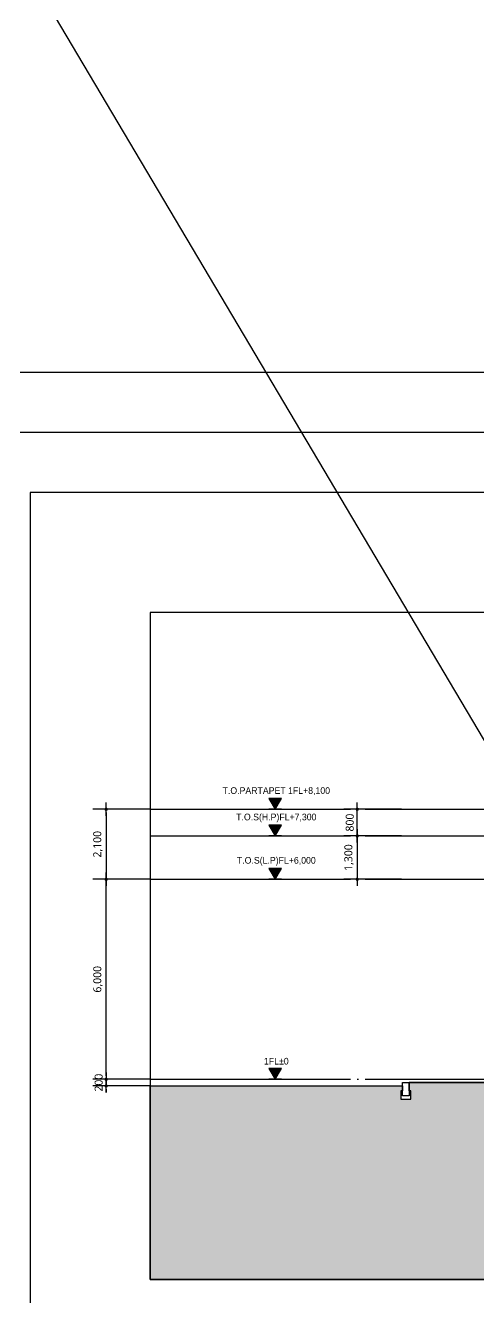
# Model space of a CAD drawing. Header units: millimetres. Extents: x 0 to 672800, y 0 to 118800.
# Drawn here: x 378159 to 391743, y 19897 to 58054 of the extents above; entities that cross this region are included whole.
import ezdxf
from ezdxf.enums import TextEntityAlignment as Align

# ---------------------------------------------------------------- set-up
doc = ezdxf.new("R2010")
doc.units = ezdxf.units.MM
doc.header["$LTSCALE"] = 200
doc.linetypes.add('CEN-GAUN', pattern=[32.2, 30, -1, 0.2, -1])
doc.layers.get('DEFPOINTS').update_dxf_attribs({"color": 137})
for name, color, linetype in [('A-CON', 2, 'Continuous'), ('AA-ELEV-PCN7', 7, 'Continuous'), ('CEN', 1, 'CEN-GAUN'), ('SOL-253', 253, 'Continuous'), ('WAL', 3, 'Continuous')]:
    doc.layers.add(name, color=color, linetype=linetype)
doc.layers.add('check', color=61, linetype='Continuous', plot=False)
doc.styles.add('돋움', font='')
doc.styles.add('맑은고딕', font='malgun.ttf')
doc.styles.get('돋움').set_extended_font_data('Dotum')
doc.dimstyles.new('CJAK', dxfattribs={"dimscale": 200, "dimtxt": 1.2, "dimasz": 0.5, "dimexe": 2, "dimexo": 3, "dimgap": 0.5, "dimtad": 1, "dimdec": 0, "dimzin": 1, "dimdsep": 46, "dimlunit": 6, "dimtxsty": '맑은고딕', "dimblk": 'CJDOT', "dimcen": 0.09, "dimdle": 1, "dimclrd": 256, "dimclre": 256, "dimclrt": 256, "dimadec": 0, "dimazin": 0, "dimtfac": 1, "dimtdec": 0, "dimtix": 1, "dimtmove": 2, "dimatfit": 3, "dimldrblk": 'CJDOT', "dimfxl": 1, "dimtolj": 1, "dimtzin": 1, "dimarcsym": 0})

# ---------------------------------------------------------------- blocks, each defined once
blk = doc.blocks.new('CJDOT')
blk.add_line((-2, 0), (2, 0))
at = {"const_width": 0.5}
blk.add_lwpolyline([(-0.25, 0, 1), (0.25, 0, 1)], format="xyb", close=True, dxfattribs=at)
blk = doc.blocks.new('*D198')
at = {"layer": 'check', "lineweight": -2, "transparency": 16777216}
for p, q in [((381900, 32444), (380178, 32444)), ((380578, 26544), (380578, 32344)), ((381900, 26444), (380178, 26444))]:
    blk.add_line(p, q, dxfattribs=at)
at = {"layer": 'DEFPOINTS', "color": 0, "transparency": 16777216}
for p in [(380578, 32444), (382500, 32444), (382500, 26444)]:
    blk.add_point(p, dxfattribs=at)
at = {"layer": 'check', "lineweight": -2, "transparency": 16777216, "xscale": 100, "yscale": 100, "zscale": 100}
for p, rotation in [((380578, 32444), 90), ((380578, 26444), 270)]:
    blk.add_blockref('CJDOT', p, dxfattribs=dict(at, rotation=rotation))
at = {"layer": 'check', "transparency": 16777216, "insert": (380334, 29444), "char_height": 240, "attachment_point": 5, "rotation": 90, "style": '맑은고딕'}
blk.add_mtext('\\A1;6,000', dxfattribs=at)
blk = doc.blocks.new('*D199')
at = {"layer": 'check', "lineweight": -2, "transparency": 16777216}
for p, q in [((381900, 34544), (380178, 34544)), ((380578, 34444), (380578, 32544)), ((381900, 32444), (380178, 32444))]:
    blk.add_line(p, q, dxfattribs=at)
at = {"layer": 'DEFPOINTS', "color": 0, "transparency": 16777216}
for p in [(382500, 34544), (380578, 32444), (382500, 32444)]:
    blk.add_point(p, dxfattribs=at)
at = {"layer": 'check', "lineweight": -2, "transparency": 16777216, "xscale": 100, "yscale": 100, "zscale": 100}
for p, rotation in [((380578, 34544), 90), ((380578, 32444), 270)]:
    blk.add_blockref('CJDOT', p, dxfattribs=dict(at, rotation=rotation))
at = {"layer": 'check', "transparency": 16777216, "insert": (380333, 33494), "char_height": 240, "attachment_point": 5, "rotation": 90, "style": '맑은고딕'}
blk.add_mtext('\\A1;2,100', dxfattribs=at)
blk = doc.blocks.new('*D193')
at = {"layer": 'check', "lineweight": -2, "transparency": 16777216}
for p, q in [((381900, 26444), (380178, 26444)), ((380578, 26544), (380578, 26644)), ((380578, 26444), (380578, 26244)), ((381900, 26244), (380178, 26244)), ((380578, 26144), (380578, 26044))]:
    blk.add_line(p, q, dxfattribs=at)
at = {"layer": 'DEFPOINTS', "color": 0, "transparency": 16777216}
for p in [(382500, 26444), (380578, 26244), (382500, 26244)]:
    blk.add_point(p, dxfattribs=at)
at = {"layer": 'check', "lineweight": -2, "transparency": 16777216, "xscale": 100, "yscale": 100, "zscale": 100}
for p, rotation in [((380578, 26444), 270), ((380578, 26244), 90)]:
    blk.add_blockref('CJDOT', p, dxfattribs=dict(at, rotation=rotation))
at = {"layer": 'check', "transparency": 16777216, "insert": (380354, 26344), "char_height": 240, "attachment_point": 5, "rotation": 90, "style": '맑은고딕'}
blk.add_mtext('\\A1;200', dxfattribs=at)
blk = doc.blocks.new('단면레벨-1')
at = {"layer": 'DEFPOINTS'}
blk.add_hatch(color=256, dxfattribs=at).paths.add_polyline_path([(2176.32, 144.32), (2178.59, 148.25), (2174.05, 148.25)])
for p, q in [((2174.05, 148.25), (2176.32, 144.32)), ((2178.59, 148.25), (2174.05, 148.25)), ((2176.32, 144.32), (2178.59, 148.25)), ((2178.59, 144.32), (2174.05, 144.32))]:
    blk.add_line(p, q, dxfattribs=at)
at = {"layer": 'DEFPOINTS', "style": '돋움'}
blk.add_attdef('GL.+1500', text='', height=2.81, dxfattribs=at).set_placement((2176.69, 150.85), align=Align.MIDDLE)
blk = doc.blocks.new('*D372')
at = {"layer": 'check', "lineweight": -2, "transparency": 16777216}
for p, q in [((389428, 33744), (387706, 33744)), ((388106, 33644), (388106, 32544)), ((389428, 32444), (387706, 32444))]:
    blk.add_line(p, q, dxfattribs=at)
at = {"layer": 'DEFPOINTS', "color": 0, "transparency": 16777216}
for p in [(390028, 33744), (388106, 32444), (390028, 32444)]:
    blk.add_point(p, dxfattribs=at)
at = {"layer": 'check', "lineweight": -2, "transparency": 16777216, "xscale": 100, "yscale": 100, "zscale": 100}
for p, rotation in [((388106, 33744), 90), ((388106, 32444), 270)]:
    blk.add_blockref('CJDOT', p, dxfattribs=dict(at, rotation=rotation))
at = {"layer": 'check', "transparency": 16777216, "insert": (387861, 33094), "char_height": 240, "attachment_point": 5, "rotation": 90, "style": '맑은고딕'}
blk.add_mtext('\\A1;1,300', dxfattribs=at)
blk = doc.blocks.new('*D373')
at = {"layer": 'check', "lineweight": -2, "transparency": 16777216}
for p, q in [((389428, 34544), (387706, 34544)), ((388106, 33844), (388106, 34444)), ((389428, 33744), (387706, 33744))]:
    blk.add_line(p, q, dxfattribs=at)
at = {"layer": 'DEFPOINTS', "color": 0, "transparency": 16777216}
for p in [(388106, 34544), (390028, 34544), (390028, 33744)]:
    blk.add_point(p, dxfattribs=at)
at = {"layer": 'check', "lineweight": -2, "transparency": 16777216, "xscale": 100, "yscale": 100, "zscale": 100}
for p, rotation in [((388106, 34544), 90), ((388106, 33744), 270)]:
    blk.add_blockref('CJDOT', p, dxfattribs=dict(at, rotation=rotation))
at = {"layer": 'check', "transparency": 16777216, "insert": (387882, 34144), "char_height": 240, "attachment_point": 5, "rotation": 90, "style": '맑은고딕'}
blk.add_mtext('\\A1;800', dxfattribs=at)

msp = doc.modelspace()

# ---------------------------------------------------------------- hatches: boundary and pattern name
at = {"layer": 'SOL-253'}
h = msp.add_hatch(color=256, dxfattribs=at)
h.dxf.hatch_style = 1
h.paths.add_polyline_path([(427150, 25983.6), (430600, 25983.6), (430600, 25733.6), (431750, 25733.6), (431750, 25983.6), (435650, 25983.6), (435650, 25593.6), (435550, 25593.6), (435550, 25533.6), (436300, 25533.6), (436300, 25593.6), (436200, 25593.6), (436200, 25843.6), (436200, 26193.7), (439835, 25899), (439835, 25643.6), (439285, 25643.6), (439285, 25143.6), (439185, 25143.6), (439185, 25043.6), (440685, 25043.6), (440685, 25143.6), (440585, 25143.6), (440585, 25643.6), (440035, 25643.6), (440035, 26143.6), (446900, 26143.6), (446900, 20443.6), (381900, 20443.6), (381900, 26243.6), (389465, 26243.6), (389465, 26093.6), (389415, 26093.6), (389415, 25843.6), (389715, 25843.6), (389715, 26093.6), (389665, 26093.6), (389665, 26343.6), (392600, 26343.6), (392600, 25943.6), (392600, 25593.6), (392500, 25593.6), (392500, 25533.6), (393250, 25533.6), (393250, 25593.6), (393150, 25593.6), (393150, 25983.6), (426000, 25983.6), (426000, 25733.6), (427150, 25733.6)])

# ---------------------------------------------------------------- linework, layer by layer
at = {"layer": 'A-CON'}
for p, q in [((392600, 26343.6), (389665, 26343.6)), ((381900, 26243.6), (389465, 26243.6))]:
    msp.add_line(p, q, dxfattribs=at)
at = {"layer": 'AA-ELEV-PCN7'}
msp.add_lwpolyline([(389465, 26093.6), (389415, 26093.6), (389415, 25843.6), (389715, 25843.6), (389715, 26093.6), (389665, 26093.6)], dxfattribs=at)
at = {"layer": 'CEN'}
for p, q in [((381900, 34543.6), (446900, 34543.6)), ((381900, 33743.6), (446900, 33743.6)), ((381900, 32443.6), (446900, 32443.6)), ((381900, 26443.6), (446900, 26443.6))]:
    msp.add_line(p, q, dxfattribs=at)
at = {"layer": 'DEFPOINTS'}
msp.add_line((392900, 34943.6), (345700, 114600), dxfattribs=at)
for points in [[(374700, 47643.6), (374700, 13243.6), (454100, 13243.6), (454100, 47643.6)], [(376500, 45843.6), (376500, 15043.6), (452300, 15043.6), (452300, 45843.6)], [(378300, 44043.6), (378300, 16843.6), (450500, 16843.6), (450500, 44043.6)], [(381900, 40443.6), (381900, 20443.6), (446900, 20443.6), (446900, 40443.6)]]:
    msp.add_lwpolyline(points, close=True, dxfattribs=at)
msp.add_lwpolyline([(446900, 20443.6), (381900, 20443.6), (381900, 26243.6), (389465, 26243.6), (389465, 26093.6), (389415, 26093.6), (389415, 25843.6), (389715, 25843.6), (389715, 26093.6), (389665, 26093.6), (389665, 26343.6), (392600, 26343.6), (392600, 25943.6), (392600, 25943.6), (392600, 25593.6), (392500, 25593.6), (392500, 25533.6), (393250, 25533.6), (393250, 25593.6), (393150, 25593.6), (393150, 25983.6), (426000, 25983.6)], dxfattribs=at)
at = {"layer": 'SOL-253'}
msp.add_lwpolyline([(446900, 20443.6), (381900, 20443.6), (381900, 26243.6), (389465, 26243.6), (389465, 26093.6), (389415, 26093.6), (389415, 25843.6), (389715, 25843.6), (389715, 26093.6), (389665, 26093.6), (389665, 26343.6), (392600, 26343.6), (392600, 25943.6), (392600, 25593.6), (392500, 25593.6), (392500, 25533.6), (393250, 25533.6), (393250, 25593.6), (393150, 25593.6), (393150, 25983.6), (426000, 25983.6)], dxfattribs=at)
at = {"layer": 'WAL'}
msp.add_lwpolyline([(389665, 25943.6), (389465, 25943.6), (389465, 26343.6), (389665, 26343.6)], close=True, dxfattribs=at)

# ---------------------------------------------------------------- block references
at = {"layer": 'DEFPOINTS'}
ref = msp.add_blockref('단면레벨-1', (204289.4, 22516.9), dxfattribs=dict(at, xscale=83.33333333333333, yscale=83.33333333333333, zscale=83.33333333333333))
ref.add_attrib('GL.+1500', 'T.O.PARTAPET 1FL+8,100', dxfattribs={"height": 200, "style": '돋움'}).set_placement((385680.1, 35087.4), align=Align.MIDDLE)
ref = msp.add_blockref('단면레벨-1', (204289.4, 21716.9), dxfattribs=dict(at, xscale=83.33333333333333, yscale=83.33333333333333, zscale=83.33333333333333))
ref.add_attrib('GL.+1500', 'T.O.S(H.P)FL+7,300', dxfattribs={"height": 200, "style": '돋움'}).set_placement((385680.1, 34287.4), align=Align.MIDDLE)
ref = msp.add_blockref('단면레벨-1', (204289.4, 20416.9), dxfattribs=dict(at, xscale=83.33333333333333, yscale=83.33333333333333, zscale=83.33333333333333))
ref.add_attrib('GL.+1500', 'T.O.S(L.P)FL+6,000', dxfattribs={"height": 200, "style": '돋움'}).set_placement((385680.1, 32987.4), align=Align.MIDDLE)
ref = msp.add_blockref('단면레벨-1', (204289.4, 14416.9), dxfattribs=dict(at, xscale=83.33333333333333, yscale=83.33333333333333, zscale=83.33333333333333))
ref.add_attrib('GL.+1500', '1FL±0', dxfattribs={"height": 200, "style": '돋움'}).set_placement((385680.1, 26987.4), align=Align.MIDDLE)

# ---------------------------------------------------------------- dimensions: what is measured, and where the dimension line sits
at = {"layer": 'check'}
for base, p1, p2, angle, picture, middle in [((380577.8, 32443.6), (382500, 34543.6), (382500, 32443.6), 270, '*D199', (380333, 33493.6)), ((388105.6, 34543.6), (390027.8, 33743.6), (390027.8, 34543.6), 90, '*D373', (387881.6, 34143.6)), ((388105.6, 32443.6), (390027.8, 33743.6), (390027.8, 32443.6), 270, '*D372', (387860.8, 33093.6)), ((380577.8, 32443.6), (382500, 26443.6), (382500, 32443.6), 90, '*D198', (380333.7, 29443.6)), ((380577.8, 26243.6), (382500, 26443.6), (382500, 26243.6), 270, '*D193', (380353.8, 26343.6))]:
    dim = msp.add_linear_dim(base=base, p1=p1, p2=p2, angle=angle, dimstyle='CJAK', dxfattribs=at)
    dim.commit()
    dim.dimension.update_dxf_attribs({"geometry": picture, "text_midpoint": middle})

doc.saveas('drawing.dxf')
